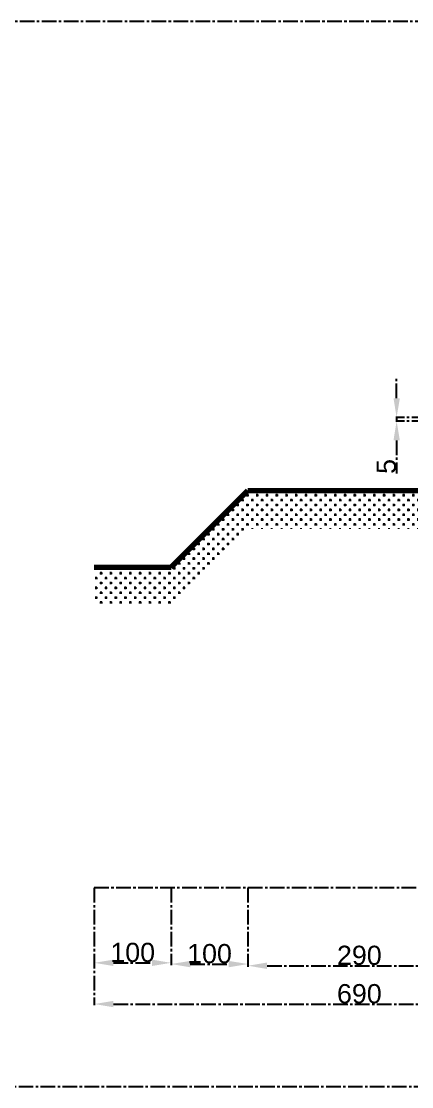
# Model space of a CAD drawing. Header units: centimetres. Extents: x -483 to 5478, y -332 to 3204.
# Drawn here: x 2526 to 3034, y 1816 to 3204 of the extents above; entities that cross this region are included whole.
import ezdxf

# ---------------------------------------------------------------- set-up
doc = ezdxf.new("R2010")
doc.units = ezdxf.units.CM
doc.linetypes.add('AXES2', pattern=[28.575, 19.05, -3.175, 3.175, -3.175])
doc.styles.get("Standard").update_dxf_attribs({"font": 'arial.ttf'})
doc.dimstyles.new('ISO-25', dxfattribs={"dimtxt": 25, "dimasz": 25, "dimexe": 1.25, "dimexo": 0.625, "dimtad": 1, "dimtxsty": 'Standard', "dimcen": 2.5, "dimadec": 0, "dimazin": 0, "dimtfac": 1, "dimtmove": 0, "dimatfit": 3, "dimfxl": 1, "dimarcsym": 0})
pattern_1 = [(0, (3110.7856, 2192.7735), (6.35, 6.35), [3.175, -9.525]), (90, (3112.373, 2191.186), (-6.35, 6.35), [3.175, -9.525])]

# ---------------------------------------------------------------- blocks, each defined once
blk = doc.blocks.new('*D148')
at = {"color": 0, "linetype": 'AXES2', "lineweight": -2, "transparency": 16777216}
for p, q in [((2620.8, 2074.9), (2620.8, 1976.1)), ((2720.8, 2074.9), (2720.8, 1976.1)), ((2645.8, 1977.4), (2695.8, 1977.4))]:
    blk.add_line(p, q, dxfattribs=at)
at = {"color": 0, "linetype": 'AXES2', "transparency": 16777216}
for points in [[(2645.8, 1981.5), (2645.8, 1973.2), (2620.8, 1977.4)], [(2695.8, 1981.5), (2695.8, 1973.2), (2720.8, 1977.4)]]:
    blk.add_solid(points, dxfattribs=at)
at = {"layer": 'Defpoints', "color": 0, "linetype": 'AXES2', "transparency": 16777216}
for p in [(2620.8, 2075.5), (2720.8, 2075.5), (2720.8, 1977.4)]:
    blk.add_point(p, dxfattribs=at)
at = {"color": 0, "linetype": 'AXES2', "transparency": 16777216, "insert": (2670.8, 1990.8), "char_height": 25, "attachment_point": 5}
blk.add_mtext('100', dxfattribs=at)
blk = doc.blocks.new('*D149')
at = {"color": 0, "linetype": 'AXES2', "lineweight": -2, "transparency": 16777216}
for p, q in [((2720.8, 2074.9), (2720.8, 1974.5)), ((2820.8, 2074.9), (2820.8, 1974.5)), ((2745.8, 1975.8), (2795.8, 1975.8))]:
    blk.add_line(p, q, dxfattribs=at)
at = {"color": 0, "linetype": 'AXES2', "transparency": 16777216}
for points in [[(2745.8, 1979.9), (2745.8, 1971.6), (2720.8, 1975.8)], [(2795.8, 1979.9), (2795.8, 1971.6), (2820.8, 1975.8)]]:
    blk.add_solid(points, dxfattribs=at)
at = {"layer": 'Defpoints', "color": 0, "linetype": 'AXES2', "transparency": 16777216}
for p in [(2720.8, 2075.5), (2820.8, 2075.5), (2820.8, 1975.8)]:
    blk.add_point(p, dxfattribs=at)
at = {"color": 0, "linetype": 'AXES2', "transparency": 16777216, "insert": (2770.8, 1989.2), "char_height": 25, "attachment_point": 5}
blk.add_mtext('100', dxfattribs=at)
blk = doc.blocks.new('*D150')
at = {"color": 0, "linetype": 'AXES2', "lineweight": -2, "transparency": 16777216}
for p, q in [((2820.8, 2074.9), (2820.8, 1972.3)), ((3110.8, 2074.9), (3110.8, 1972.3)), ((2845.8, 1973.6), (3085.8, 1973.6))]:
    blk.add_line(p, q, dxfattribs=at)
at = {"color": 0, "linetype": 'AXES2', "transparency": 16777216}
for points in [[(2845.8, 1977.8), (2845.8, 1969.4), (2820.8, 1973.6)], [(3085.8, 1977.8), (3085.8, 1969.4), (3110.8, 1973.6)]]:
    blk.add_solid(points, dxfattribs=at)
at = {"layer": 'Defpoints', "color": 0, "linetype": 'AXES2', "transparency": 16777216}
for p in [(2820.8, 2075.5), (3110.8, 2075.5), (3110.8, 1973.6)]:
    blk.add_point(p, dxfattribs=at)
at = {"color": 0, "linetype": 'AXES2', "transparency": 16777216, "insert": (2965.8, 1987), "char_height": 25, "attachment_point": 5}
blk.add_mtext('290', dxfattribs=at)
blk = doc.blocks.new('*D163')
at = {"color": 0, "linetype": 'AXES2', "lineweight": -2, "transparency": 16777216}
for p, q in [((2620.8, 2074.9), (2620.8, 1922.4)), ((3310.8, 2074.9), (3310.8, 1922.4)), ((2645.8, 1923.7), (3285.8, 1923.7))]:
    blk.add_line(p, q, dxfattribs=at)
at = {"color": 0, "linetype": 'AXES2', "transparency": 16777216}
for points in [[(2645.8, 1927.8), (2645.8, 1919.5), (2620.8, 1923.7)], [(3285.8, 1927.8), (3285.8, 1919.5), (3310.8, 1923.7)]]:
    blk.add_solid(points, dxfattribs=at)
at = {"layer": 'Defpoints', "color": 0, "linetype": 'AXES2', "transparency": 16777216}
for p in [(2620.8, 2075.5), (3310.8, 2075.5), (3310.8, 1923.7)]:
    blk.add_point(p, dxfattribs=at)
at = {"color": 0, "linetype": 'AXES2', "transparency": 16777216, "insert": (2965.8, 1937), "char_height": 25, "attachment_point": 5}
blk.add_mtext('690', dxfattribs=at)
blk = doc.blocks.new('*D181')
at = {"color": 0, "linetype": 'AXES2', "lineweight": -2, "transparency": 16777216}
for p, q in [((3014.3, 2712.8), (3014.3, 2737.8)), ((3110.2, 2687.8), (3013.1, 2687.8)), ((3110.2, 2682.8), (3013.1, 2682.8)), ((3014.3, 2687.8), (3014.3, 2682.8)), ((3014.3, 2657.8), (3014.3, 2614.9))]:
    blk.add_line(p, q, dxfattribs=at)
at = {"color": 0, "linetype": 'AXES2', "transparency": 16777216}
for points in [[(3010.2, 2712.8), (3018.5, 2712.8), (3014.3, 2687.8)], [(3010.2, 2657.8), (3018.5, 2657.8), (3014.3, 2682.8)]]:
    blk.add_solid(points, dxfattribs=at)
at = {"layer": 'Defpoints', "color": 0, "linetype": 'AXES2', "transparency": 16777216}
for p in [(3014.3, 2682.8), (3110.8, 2687.8), (3110.8, 2682.8)]:
    blk.add_point(p, dxfattribs=at)
at = {"color": 0, "linetype": 'AXES2', "transparency": 16777216, "insert": (3001, 2623.9), "char_height": 25, "attachment_point": 5, "rotation": 90}
blk.add_mtext('5', dxfattribs=at)

msp = doc.modelspace()

# ---------------------------------------------------------------- hatches: boundary and pattern name
at = {"linetype": 'AXES2', "true_color": 0x139b48}
h = msp.add_hatch(dxfattribs=at)
h.set_pattern_fill('CROSS', color=114)
h.set_pattern_definition(pattern_1)
edge = h.paths.add_edge_path()
edge.add_line((2620.786, 2492.773), (2620.786, 2442.773))
edge.add_line((2620.786, 2492.773), (2720.786, 2492.773))
edge.add_line((2720.786, 2442.773), (2620.786, 2442.773))
edge.add_line((2820.786, 2542.773), (2720.786, 2442.773))
edge.add_line((2720.786, 2492.773), (2820.786, 2592.773))
edge.add_line((3050.786, 2542.773), (2820.786, 2542.773))
edge.add_line((2820.786, 2592.773), (3120.786, 2592.773))
h = msp.add_hatch(dxfattribs=at)
h.set_pattern_fill('CROSS', color=114)
h.set_pattern_definition(pattern_1)
edge = h.paths.add_edge_path()
edge.add_line((3050.786, 2442.773), (3050.786, 2542.773))
edge.add_line((3110.786, 2442.773), (3110.786, 2592.773))
edge.add_line((2820.786, 2592.773), (3120.786, 2592.773))
edge.add_line((3050.786, 2442.773), (3110.786, 2382.773))

# ---------------------------------------------------------------- linework, layer by layer
at = {"linetype": 'AXES2'}
for p, q in [((-476.467, 3203.656), (5478.205, 3203.656)), ((2620.786, 2075.523), (4428.392, 2075.523)), ((2820.786, 2075.523), (3110.786, 2075.523)), ((5456.129, 1816.055), (2263.176, 1816.055))]:
    msp.add_line(p, q, dxfattribs=at)
at = {"color": 2, "linetype": 'ByBlock', "lineweight": 211, "true_color": 0xf1eb1f}
for p, q in [((2720.786, 2492.773), (2820.786, 2592.773)), ((2820.786, 2592.773), (3120.786, 2592.773)), ((2620.786, 2492.773), (2720.786, 2492.773))]:
    msp.add_line(p, q, dxfattribs=at)
at = {"linetype": 'ByBlock'}
msp.add_line((2820.786, 2592.773), (3120.786, 2592.773), dxfattribs=at)

# ---------------------------------------------------------------- dimensions: what is measured, and where the dimension line sits
at = {"linetype": 'AXES2'}
dim = msp.add_linear_dim(base=(3014.344, 2682.773), p1=(3110.786, 2687.773), p2=(3110.786, 2682.773), angle=90, dimstyle='ISO-25', dxfattribs=at)
dim.commit()
dim.dimension.update_dxf_attribs({"geometry": '*D181', "text_midpoint": (3001.006, 2623.861)})
for base, p1, p2, picture, middle in [((2720.786, 1977.38), (2620.786, 2075.523), (2720.786, 2075.523), '*D148', (2670.786, 1990.769)), ((3310.786, 1923.654), (2620.786, 2075.523), (3310.786, 2075.523), '*D163', (2965.786, 1937.043)), ((2820.786, 1975.782), (2720.786, 2075.523), (2820.786, 2075.523), '*D149', (2770.786, 1989.171)), ((3110.786, 1973.585), (2820.786, 2075.523), (3110.786, 2075.523), '*D150', (2965.786, 1986.974))]:
    dim = msp.add_linear_dim(base=base, p1=p1, p2=p2, dimstyle='ISO-25', dxfattribs=at)
    dim.commit()
    dim.dimension.update_dxf_attribs({"geometry": picture, "text_midpoint": middle})

doc.saveas('drawing.dxf')
